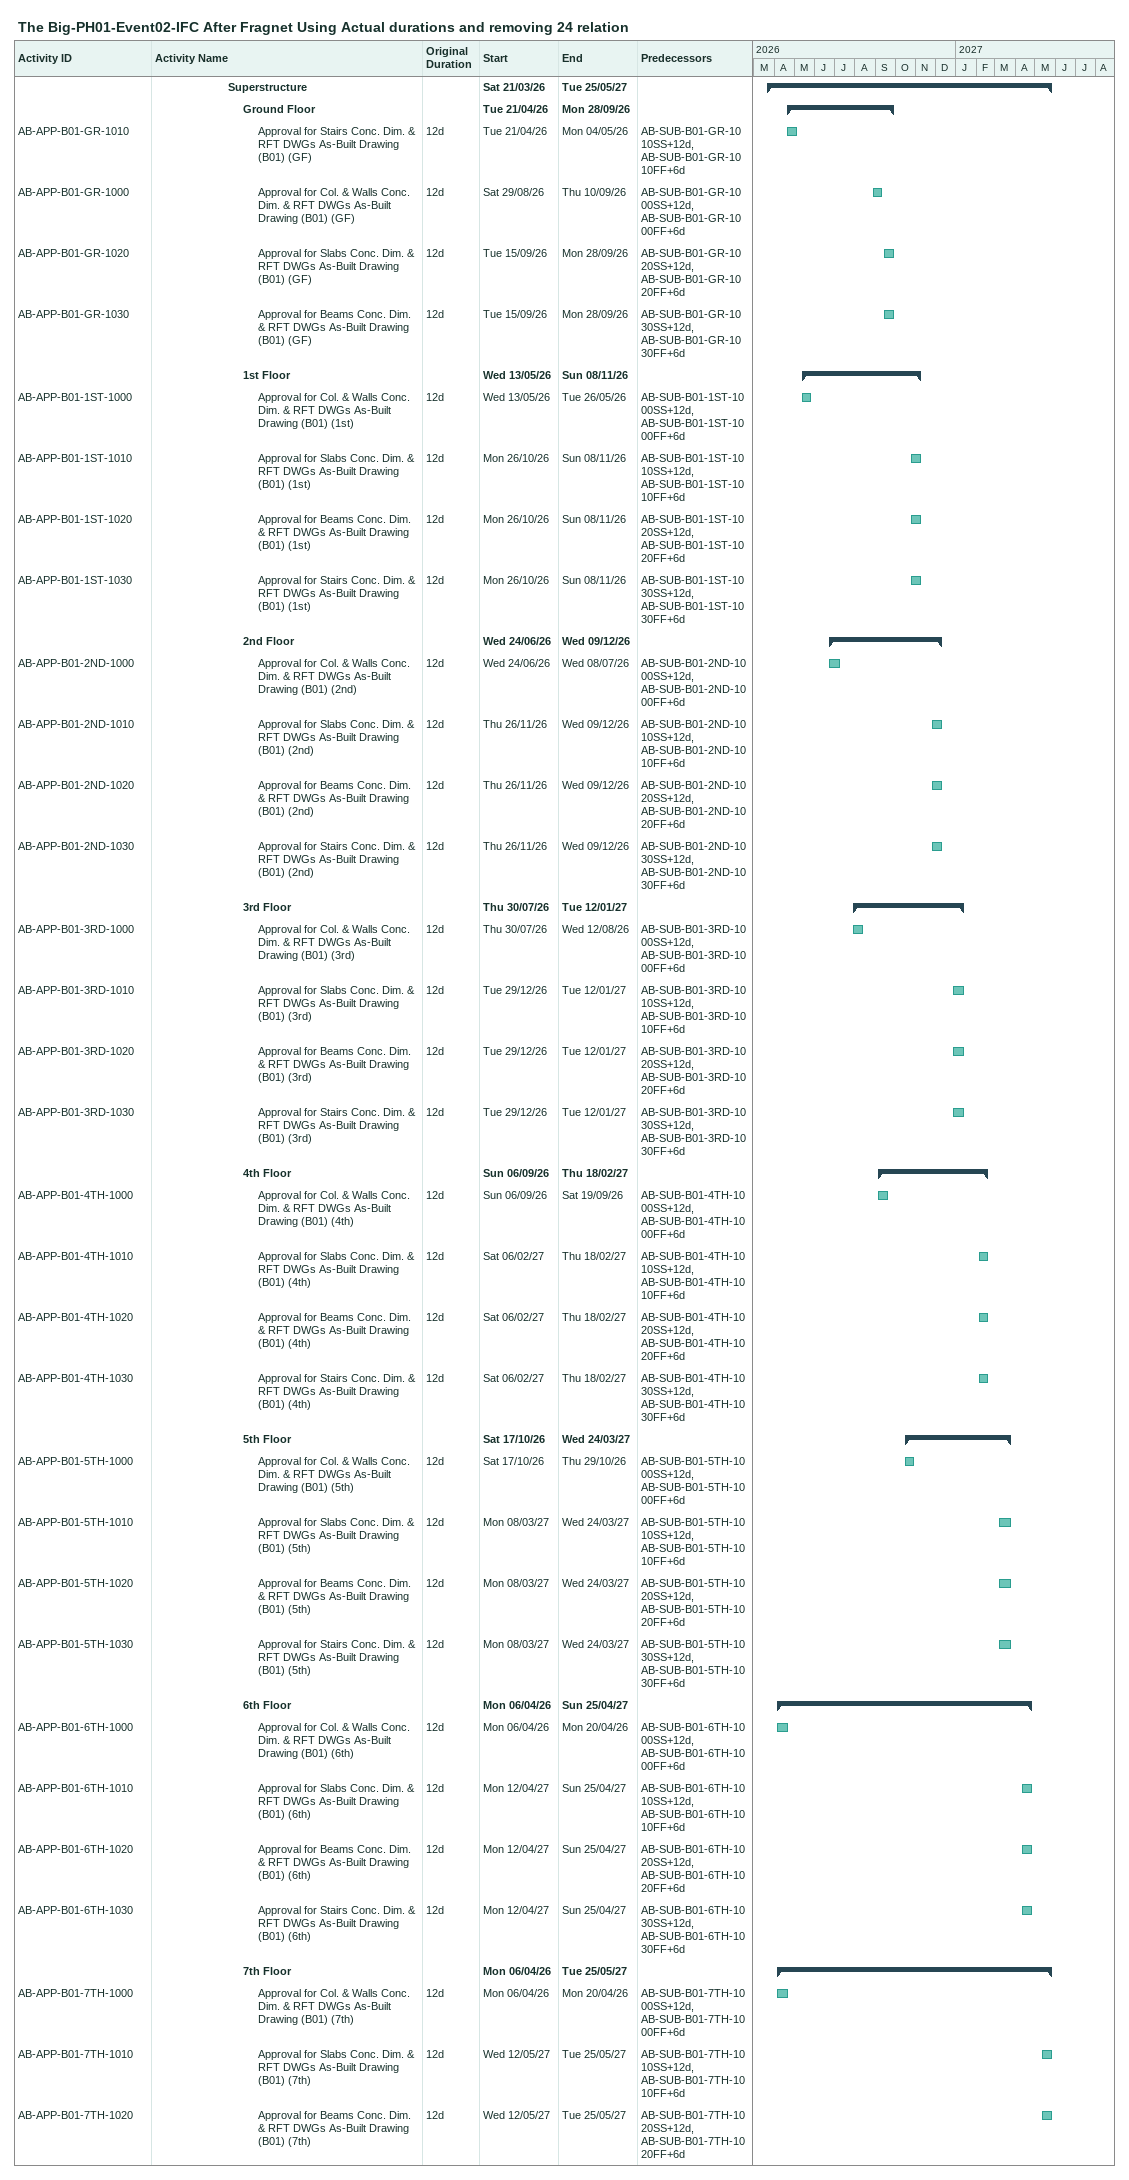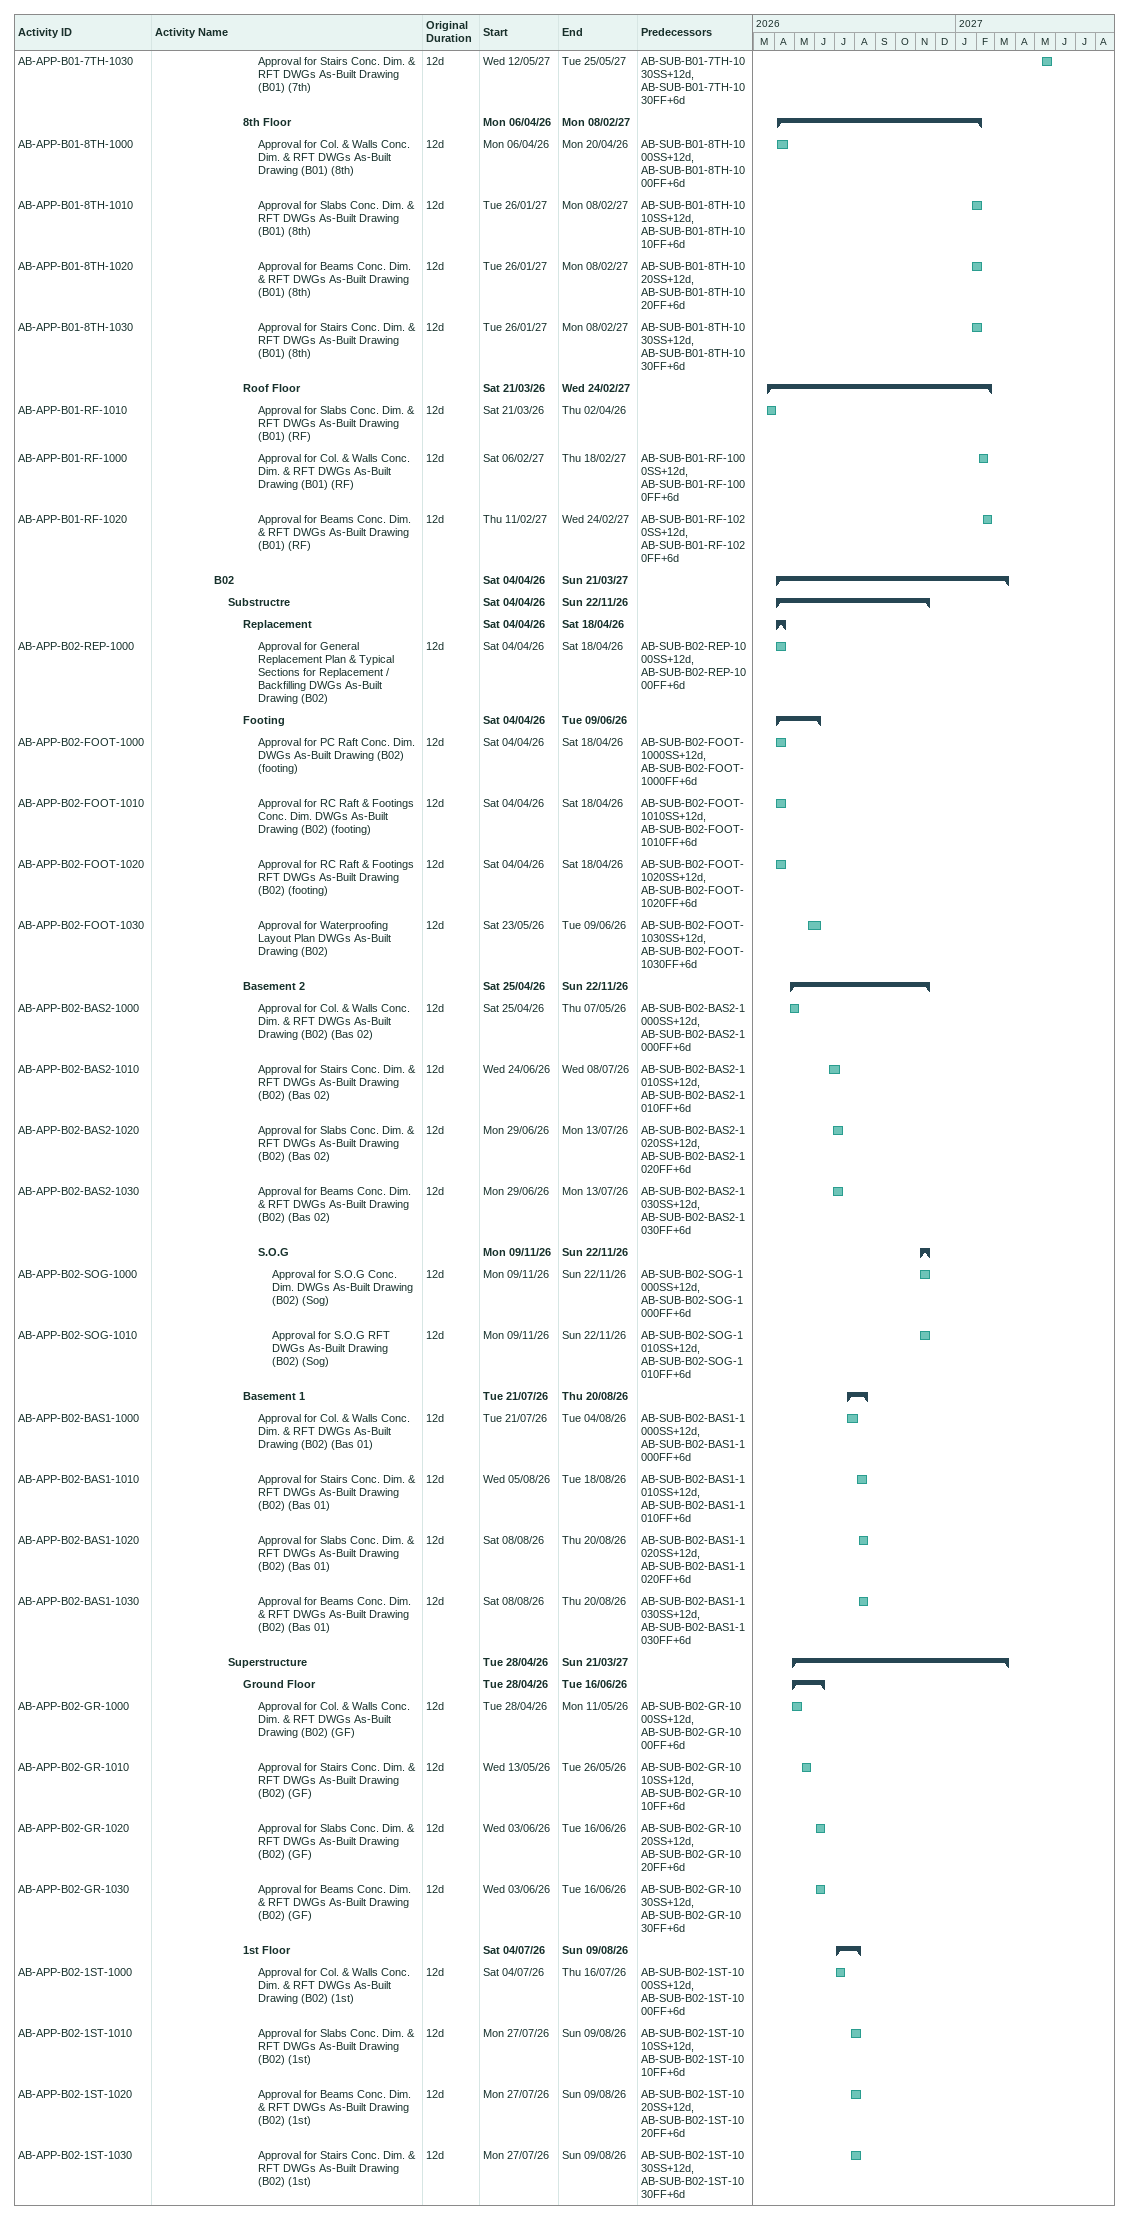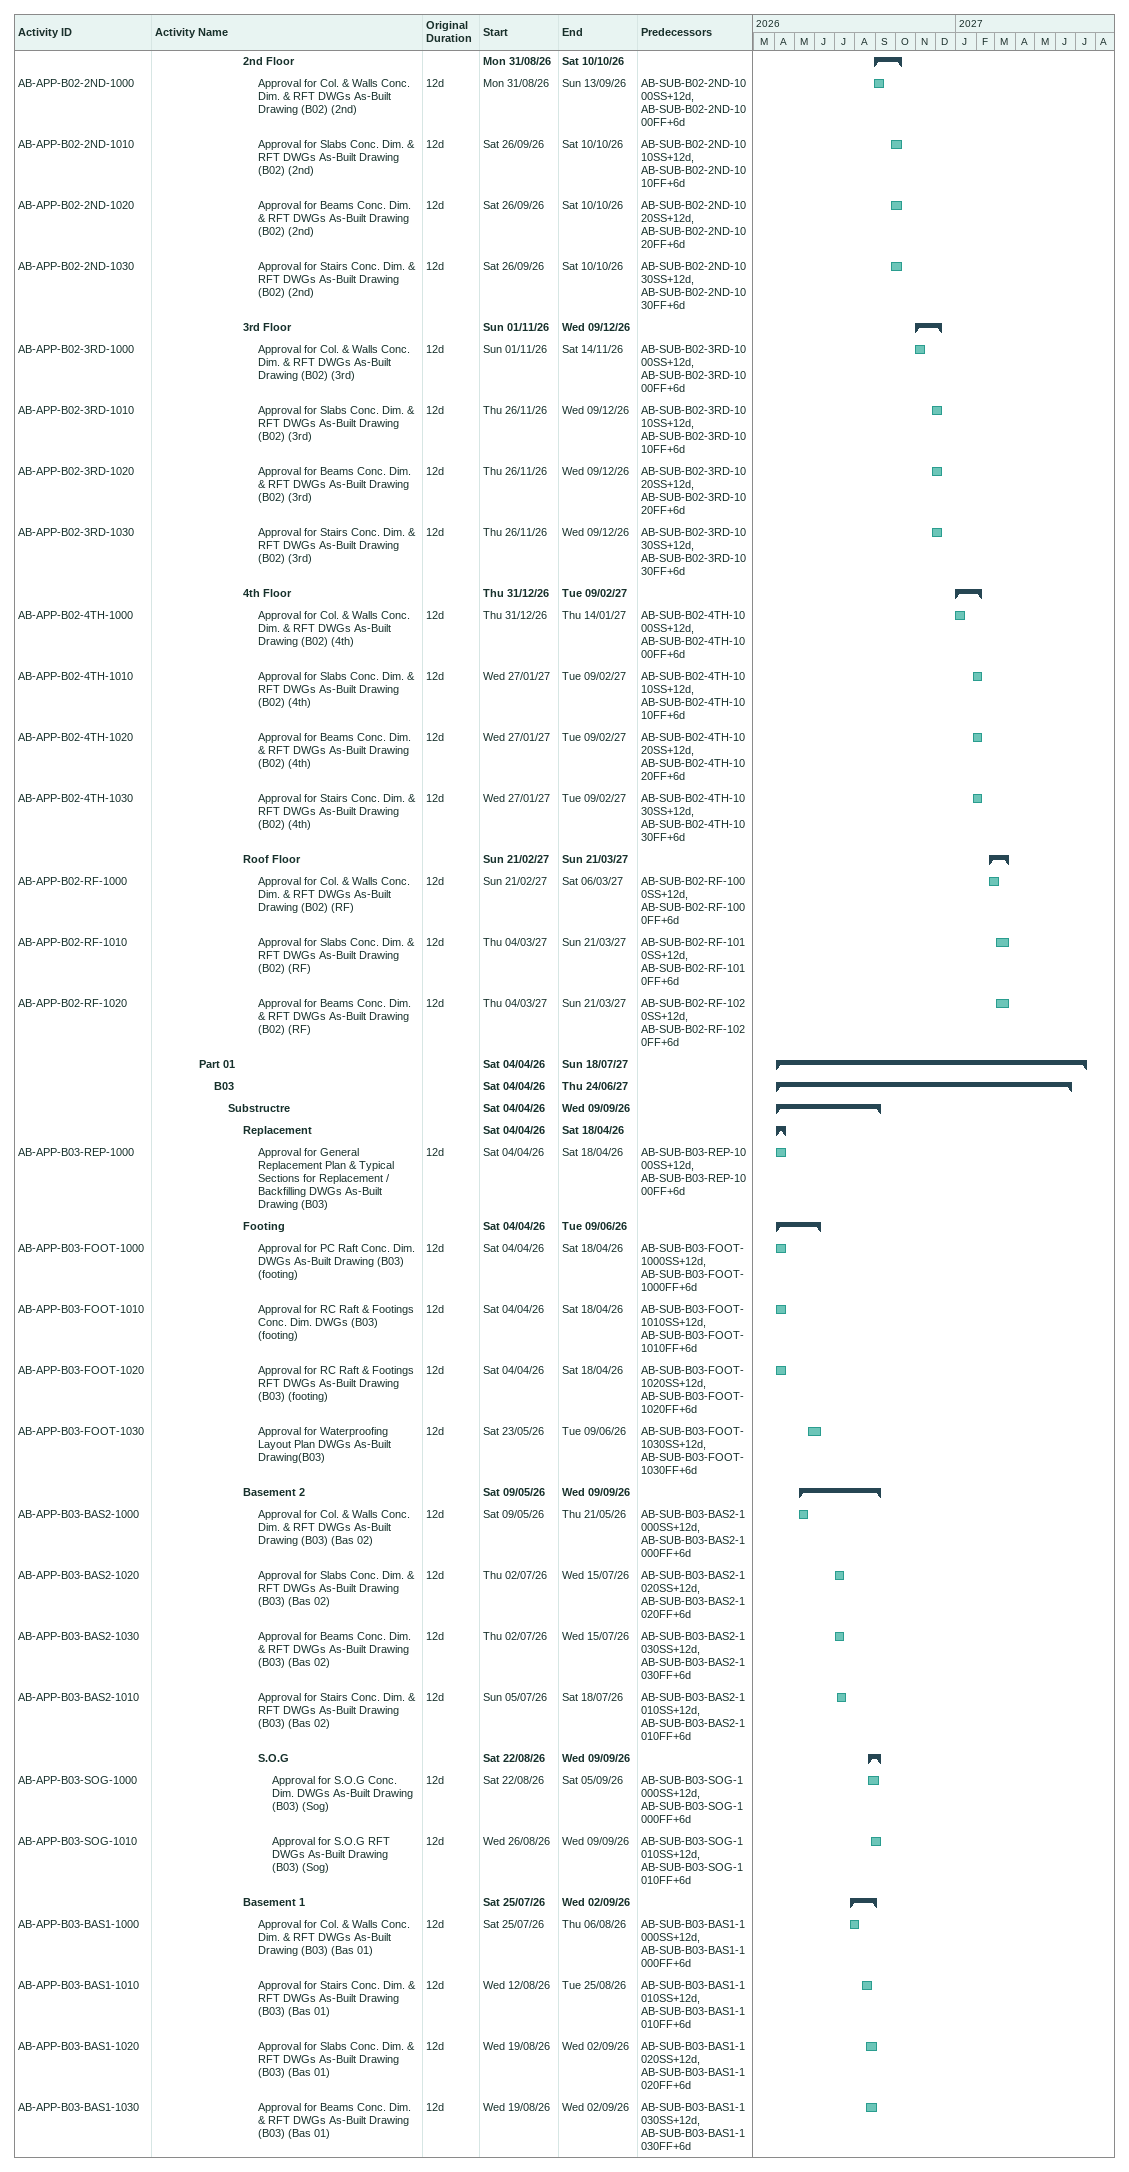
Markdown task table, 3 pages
The Big-PH01-Event02-IFC After Fragnet Using Actual durations and removing 24 relation

| ID | Level | Task | Original duration | Start | Finish | Predecessors |
|---|---|---|---|---|---|---|
|  | 6 | **Superstructure** |  | 2026-03-21 | 2027-05-25 |  |
|  | 7 | **Ground Floor** |  | 2026-04-21 | 2026-09-28 |  |
| AB-APP-B01-GR-1010 | 8 | Approval for Stairs Conc. Dim. & RFT DWGs As-Built Drawing (B01) (GF) | 12d | 2026-04-21 | 2026-05-04 | AB-SUB-B01-GR-1010SS+12d, AB-SUB-B01-GR-1010FF+6d |
| AB-APP-B01-GR-1000 | 8 | Approval for Col. & Walls Conc. Dim. & RFT DWGs As-Built Drawing (B01) (GF) | 12d | 2026-08-29 | 2026-09-10 | AB-SUB-B01-GR-1000SS+12d, AB-SUB-B01-GR-1000FF+6d |
| AB-APP-B01-GR-1020 | 8 | Approval for Slabs Conc. Dim. & RFT DWGs As-Built Drawing (B01) (GF) | 12d | 2026-09-15 | 2026-09-28 | AB-SUB-B01-GR-1020SS+12d, AB-SUB-B01-GR-1020FF+6d |
| AB-APP-B01-GR-1030 | 8 | Approval for Beams Conc. Dim. & RFT DWGs As-Built Drawing (B01) (GF) | 12d | 2026-09-15 | 2026-09-28 | AB-SUB-B01-GR-1030SS+12d, AB-SUB-B01-GR-1030FF+6d |
|  | 7 | **1st Floor** |  | 2026-05-13 | 2026-11-08 |  |
| AB-APP-B01-1ST-1000 | 8 | Approval for Col. & Walls Conc. Dim. & RFT DWGs As-Built Drawing (B01) (1st) | 12d | 2026-05-13 | 2026-05-26 | AB-SUB-B01-1ST-1000SS+12d, AB-SUB-B01-1ST-1000FF+6d |
| AB-APP-B01-1ST-1010 | 8 | Approval for Slabs Conc. Dim. & RFT DWGs As-Built Drawing (B01) (1st) | 12d | 2026-10-26 | 2026-11-08 | AB-SUB-B01-1ST-1010SS+12d, AB-SUB-B01-1ST-1010FF+6d |
| AB-APP-B01-1ST-1020 | 8 | Approval for Beams Conc. Dim. & RFT DWGs As-Built Drawing (B01) (1st) | 12d | 2026-10-26 | 2026-11-08 | AB-SUB-B01-1ST-1020SS+12d, AB-SUB-B01-1ST-1020FF+6d |
| AB-APP-B01-1ST-1030 | 8 | Approval for Stairs Conc. Dim. & RFT DWGs As-Built Drawing (B01) (1st) | 12d | 2026-10-26 | 2026-11-08 | AB-SUB-B01-1ST-1030SS+12d, AB-SUB-B01-1ST-1030FF+6d |
|  | 7 | **2nd Floor** |  | 2026-06-24 | 2026-12-09 |  |
| AB-APP-B01-2ND-1000 | 8 | Approval for Col. & Walls Conc. Dim. & RFT DWGs As-Built Drawing (B01) (2nd) | 12d | 2026-06-24 | 2026-07-08 | AB-SUB-B01-2ND-1000SS+12d, AB-SUB-B01-2ND-1000FF+6d |
| AB-APP-B01-2ND-1010 | 8 | Approval for Slabs Conc. Dim. & RFT DWGs As-Built Drawing (B01) (2nd) | 12d | 2026-11-26 | 2026-12-09 | AB-SUB-B01-2ND-1010SS+12d, AB-SUB-B01-2ND-1010FF+6d |
| AB-APP-B01-2ND-1020 | 8 | Approval for Beams Conc. Dim. & RFT DWGs As-Built Drawing (B01) (2nd) | 12d | 2026-11-26 | 2026-12-09 | AB-SUB-B01-2ND-1020SS+12d, AB-SUB-B01-2ND-1020FF+6d |
| AB-APP-B01-2ND-1030 | 8 | Approval for Stairs Conc. Dim. & RFT DWGs As-Built Drawing (B01) (2nd) | 12d | 2026-11-26 | 2026-12-09 | AB-SUB-B01-2ND-1030SS+12d, AB-SUB-B01-2ND-1030FF+6d |
|  | 7 | **3rd Floor** |  | 2026-07-30 | 2027-01-12 |  |
| AB-APP-B01-3RD-1000 | 8 | Approval for Col. & Walls Conc. Dim. & RFT DWGs As-Built Drawing (B01) (3rd) | 12d | 2026-07-30 | 2026-08-12 | AB-SUB-B01-3RD-1000SS+12d, AB-SUB-B01-3RD-1000FF+6d |
| AB-APP-B01-3RD-1010 | 8 | Approval for Slabs Conc. Dim. & RFT DWGs As-Built Drawing (B01) (3rd) | 12d | 2026-12-29 | 2027-01-12 | AB-SUB-B01-3RD-1010SS+12d, AB-SUB-B01-3RD-1010FF+6d |
| AB-APP-B01-3RD-1020 | 8 | Approval for Beams Conc. Dim. & RFT DWGs As-Built Drawing (B01) (3rd) | 12d | 2026-12-29 | 2027-01-12 | AB-SUB-B01-3RD-1020SS+12d, AB-SUB-B01-3RD-1020FF+6d |
| AB-APP-B01-3RD-1030 | 8 | Approval for Stairs Conc. Dim. & RFT DWGs As-Built Drawing (B01) (3rd) | 12d | 2026-12-29 | 2027-01-12 | AB-SUB-B01-3RD-1030SS+12d, AB-SUB-B01-3RD-1030FF+6d |
|  | 7 | **4th Floor** |  | 2026-09-06 | 2027-02-18 |  |
| AB-APP-B01-4TH-1000 | 8 | Approval for Col. & Walls Conc. Dim. & RFT DWGs As-Built Drawing (B01) (4th) | 12d | 2026-09-06 | 2026-09-19 | AB-SUB-B01-4TH-1000SS+12d, AB-SUB-B01-4TH-1000FF+6d |
| AB-APP-B01-4TH-1010 | 8 | Approval for Slabs Conc. Dim. & RFT DWGs As-Built Drawing (B01) (4th) | 12d | 2027-02-06 | 2027-02-18 | AB-SUB-B01-4TH-1010SS+12d, AB-SUB-B01-4TH-1010FF+6d |
| AB-APP-B01-4TH-1020 | 8 | Approval for Beams Conc. Dim. & RFT DWGs As-Built Drawing (B01) (4th) | 12d | 2027-02-06 | 2027-02-18 | AB-SUB-B01-4TH-1020SS+12d, AB-SUB-B01-4TH-1020FF+6d |
| AB-APP-B01-4TH-1030 | 8 | Approval for Stairs Conc. Dim. & RFT DWGs As-Built Drawing (B01) (4th) | 12d | 2027-02-06 | 2027-02-18 | AB-SUB-B01-4TH-1030SS+12d, AB-SUB-B01-4TH-1030FF+6d |
|  | 7 | **5th Floor** |  | 2026-10-17 | 2027-03-24 |  |
| AB-APP-B01-5TH-1000 | 8 | Approval for Col. & Walls Conc. Dim. & RFT DWGs As-Built Drawing (B01) (5th) | 12d | 2026-10-17 | 2026-10-29 | AB-SUB-B01-5TH-1000SS+12d, AB-SUB-B01-5TH-1000FF+6d |
| AB-APP-B01-5TH-1010 | 8 | Approval for Slabs Conc. Dim. & RFT DWGs As-Built Drawing (B01) (5th) | 12d | 2027-03-08 | 2027-03-24 | AB-SUB-B01-5TH-1010SS+12d, AB-SUB-B01-5TH-1010FF+6d |
| AB-APP-B01-5TH-1020 | 8 | Approval for Beams Conc. Dim. & RFT DWGs As-Built Drawing (B01) (5th) | 12d | 2027-03-08 | 2027-03-24 | AB-SUB-B01-5TH-1020SS+12d, AB-SUB-B01-5TH-1020FF+6d |
| AB-APP-B01-5TH-1030 | 8 | Approval for Stairs Conc. Dim. & RFT DWGs As-Built Drawing (B01) (5th) | 12d | 2027-03-08 | 2027-03-24 | AB-SUB-B01-5TH-1030SS+12d, AB-SUB-B01-5TH-1030FF+6d |
|  | 7 | **6th Floor** |  | 2026-04-06 | 2027-04-25 |  |
| AB-APP-B01-6TH-1000 | 8 | Approval for Col. & Walls Conc. Dim. & RFT DWGs As-Built Drawing (B01) (6th) | 12d | 2026-04-06 | 2026-04-20 | AB-SUB-B01-6TH-1000SS+12d, AB-SUB-B01-6TH-1000FF+6d |
| AB-APP-B01-6TH-1010 | 8 | Approval for Slabs Conc. Dim. & RFT DWGs As-Built Drawing (B01) (6th) | 12d | 2027-04-12 | 2027-04-25 | AB-SUB-B01-6TH-1010SS+12d, AB-SUB-B01-6TH-1010FF+6d |
| AB-APP-B01-6TH-1020 | 8 | Approval for Beams Conc. Dim. & RFT DWGs As-Built Drawing (B01) (6th) | 12d | 2027-04-12 | 2027-04-25 | AB-SUB-B01-6TH-1020SS+12d, AB-SUB-B01-6TH-1020FF+6d |
| AB-APP-B01-6TH-1030 | 8 | Approval for Stairs Conc. Dim. & RFT DWGs As-Built Drawing (B01) (6th) | 12d | 2027-04-12 | 2027-04-25 | AB-SUB-B01-6TH-1030SS+12d, AB-SUB-B01-6TH-1030FF+6d |
|  | 7 | **7th Floor** |  | 2026-04-06 | 2027-05-25 |  |
| AB-APP-B01-7TH-1000 | 8 | Approval for Col. & Walls Conc. Dim. & RFT DWGs As-Built Drawing (B01) (7th) | 12d | 2026-04-06 | 2026-04-20 | AB-SUB-B01-7TH-1000SS+12d, AB-SUB-B01-7TH-1000FF+6d |
| AB-APP-B01-7TH-1010 | 8 | Approval for Slabs Conc. Dim. & RFT DWGs As-Built Drawing (B01) (7th) | 12d | 2027-05-12 | 2027-05-25 | AB-SUB-B01-7TH-1010SS+12d, AB-SUB-B01-7TH-1010FF+6d |
| AB-APP-B01-7TH-1020 | 8 | Approval for Beams Conc. Dim. & RFT DWGs As-Built Drawing (B01) (7th) | 12d | 2027-05-12 | 2027-05-25 | AB-SUB-B01-7TH-1020SS+12d, AB-SUB-B01-7TH-1020FF+6d |
| AB-APP-B01-7TH-1030 | 8 | Approval for Stairs Conc. Dim. & RFT DWGs As-Built Drawing (B01) (7th) | 12d | 2027-05-12 | 2027-05-25 | AB-SUB-B01-7TH-1030SS+12d, AB-SUB-B01-7TH-1030FF+6d |
|  | 7 | **8th Floor** |  | 2026-04-06 | 2027-02-08 |  |
| AB-APP-B01-8TH-1000 | 8 | Approval for Col. & Walls Conc. Dim. & RFT DWGs As-Built Drawing (B01) (8th) | 12d | 2026-04-06 | 2026-04-20 | AB-SUB-B01-8TH-1000SS+12d, AB-SUB-B01-8TH-1000FF+6d |
| AB-APP-B01-8TH-1010 | 8 | Approval for Slabs Conc. Dim. & RFT DWGs As-Built Drawing (B01) (8th) | 12d | 2027-01-26 | 2027-02-08 | AB-SUB-B01-8TH-1010SS+12d, AB-SUB-B01-8TH-1010FF+6d |
| AB-APP-B01-8TH-1020 | 8 | Approval for Beams Conc. Dim. & RFT DWGs As-Built Drawing (B01) (8th) | 12d | 2027-01-26 | 2027-02-08 | AB-SUB-B01-8TH-1020SS+12d, AB-SUB-B01-8TH-1020FF+6d |
| AB-APP-B01-8TH-1030 | 8 | Approval for Stairs Conc. Dim. & RFT DWGs As-Built Drawing (B01) (8th) | 12d | 2027-01-26 | 2027-02-08 | AB-SUB-B01-8TH-1030SS+12d, AB-SUB-B01-8TH-1030FF+6d |
|  | 7 | **Roof Floor** |  | 2026-03-21 | 2027-02-24 |  |
| AB-APP-B01-RF-1010 | 8 | Approval for Slabs Conc. Dim. & RFT DWGs As-Built Drawing (B01) (RF) | 12d | 2026-03-21 | 2026-04-02 |  |
| AB-APP-B01-RF-1000 | 8 | Approval for Col. & Walls Conc. Dim. & RFT DWGs As-Built Drawing (B01) (RF) | 12d | 2027-02-06 | 2027-02-18 | AB-SUB-B01-RF-1000SS+12d, AB-SUB-B01-RF-1000FF+6d |
| AB-APP-B01-RF-1020 | 8 | Approval for Beams Conc. Dim. & RFT DWGs As-Built Drawing (B01) (RF) | 12d | 2027-02-11 | 2027-02-24 | AB-SUB-B01-RF-1020SS+12d, AB-SUB-B01-RF-1020FF+6d |
|  | 5 | **B02** |  | 2026-04-04 | 2027-03-21 |  |
|  | 6 | **Substructre** |  | 2026-04-04 | 2026-11-22 |  |
|  | 7 | **Replacement** |  | 2026-04-04 | 2026-04-18 |  |
| AB-APP-B02-REP-1000 | 8 | Approval for General Replacement Plan & Typical Sections for Replacement / Backfilling DWGs As-Built Drawing (B02) | 12d | 2026-04-04 | 2026-04-18 | AB-SUB-B02-REP-1000SS+12d, AB-SUB-B02-REP-1000FF+6d |
|  | 7 | **Footing** |  | 2026-04-04 | 2026-06-09 |  |
| AB-APP-B02-FOOT-1000 | 8 | Approval for PC Raft Conc. Dim. DWGs As-Built Drawing (B02) (footing) | 12d | 2026-04-04 | 2026-04-18 | AB-SUB-B02-FOOT-1000SS+12d, AB-SUB-B02-FOOT-1000FF+6d |
| AB-APP-B02-FOOT-1010 | 8 | Approval for RC Raft & Footings Conc. Dim. DWGs As-Built Drawing (B02) (footing) | 12d | 2026-04-04 | 2026-04-18 | AB-SUB-B02-FOOT-1010SS+12d, AB-SUB-B02-FOOT-1010FF+6d |
| AB-APP-B02-FOOT-1020 | 8 | Approval for RC Raft & Footings RFT DWGs As-Built Drawing (B02) (footing) | 12d | 2026-04-04 | 2026-04-18 | AB-SUB-B02-FOOT-1020SS+12d, AB-SUB-B02-FOOT-1020FF+6d |
| AB-APP-B02-FOOT-1030 | 8 | Approval for Waterproofing Layout Plan DWGs As-Built Drawing (B02) | 12d | 2026-05-23 | 2026-06-09 | AB-SUB-B02-FOOT-1030SS+12d, AB-SUB-B02-FOOT-1030FF+6d |
|  | 7 | **Basement 2** |  | 2026-04-25 | 2026-11-22 |  |
| AB-APP-B02-BAS2-1000 | 8 | Approval for Col. & Walls Conc. Dim. & RFT DWGs As-Built Drawing (B02) (Bas 02) | 12d | 2026-04-25 | 2026-05-07 | AB-SUB-B02-BAS2-1000SS+12d, AB-SUB-B02-BAS2-1000FF+6d |
| AB-APP-B02-BAS2-1010 | 8 | Approval for Stairs Conc. Dim. & RFT DWGs As-Built Drawing (B02) (Bas 02) | 12d | 2026-06-24 | 2026-07-08 | AB-SUB-B02-BAS2-1010SS+12d, AB-SUB-B02-BAS2-1010FF+6d |
| AB-APP-B02-BAS2-1020 | 8 | Approval for Slabs Conc. Dim. & RFT DWGs As-Built Drawing (B02) (Bas 02) | 12d | 2026-06-29 | 2026-07-13 | AB-SUB-B02-BAS2-1020SS+12d, AB-SUB-B02-BAS2-1020FF+6d |
| AB-APP-B02-BAS2-1030 | 8 | Approval for Beams Conc. Dim. & RFT DWGs As-Built Drawing (B02) (Bas 02) | 12d | 2026-06-29 | 2026-07-13 | AB-SUB-B02-BAS2-1030SS+12d, AB-SUB-B02-BAS2-1030FF+6d |
|  | 8 | **S.O.G** |  | 2026-11-09 | 2026-11-22 |  |
| AB-APP-B02-SOG-1000 | 9 | Approval for S.O.G Conc. Dim. DWGs As-Built Drawing (B02) (Sog) | 12d | 2026-11-09 | 2026-11-22 | AB-SUB-B02-SOG-1000SS+12d, AB-SUB-B02-SOG-1000FF+6d |
| AB-APP-B02-SOG-1010 | 9 | Approval for S.O.G RFT DWGs As-Built Drawing (B02) (Sog) | 12d | 2026-11-09 | 2026-11-22 | AB-SUB-B02-SOG-1010SS+12d, AB-SUB-B02-SOG-1010FF+6d |
|  | 7 | **Basement 1** |  | 2026-07-21 | 2026-08-20 |  |
| AB-APP-B02-BAS1-1000 | 8 | Approval for Col. & Walls Conc. Dim. & RFT DWGs As-Built Drawing (B02) (Bas 01) | 12d | 2026-07-21 | 2026-08-04 | AB-SUB-B02-BAS1-1000SS+12d, AB-SUB-B02-BAS1-1000FF+6d |
| AB-APP-B02-BAS1-1010 | 8 | Approval for Stairs Conc. Dim. & RFT DWGs As-Built Drawing (B02) (Bas 01) | 12d | 2026-08-05 | 2026-08-18 | AB-SUB-B02-BAS1-1010SS+12d, AB-SUB-B02-BAS1-1010FF+6d |
| AB-APP-B02-BAS1-1020 | 8 | Approval for Slabs Conc. Dim. & RFT DWGs As-Built Drawing (B02) (Bas 01) | 12d | 2026-08-08 | 2026-08-20 | AB-SUB-B02-BAS1-1020SS+12d, AB-SUB-B02-BAS1-1020FF+6d |
| AB-APP-B02-BAS1-1030 | 8 | Approval for Beams Conc. Dim. & RFT DWGs As-Built Drawing (B02) (Bas 01) | 12d | 2026-08-08 | 2026-08-20 | AB-SUB-B02-BAS1-1030SS+12d, AB-SUB-B02-BAS1-1030FF+6d |
|  | 6 | **Superstructure** |  | 2026-04-28 | 2027-03-21 |  |
|  | 7 | **Ground Floor** |  | 2026-04-28 | 2026-06-16 |  |
| AB-APP-B02-GR-1000 | 8 | Approval for Col. & Walls Conc. Dim. & RFT DWGs As-Built Drawing (B02) (GF) | 12d | 2026-04-28 | 2026-05-11 | AB-SUB-B02-GR-1000SS+12d, AB-SUB-B02-GR-1000FF+6d |
| AB-APP-B02-GR-1010 | 8 | Approval for Stairs Conc. Dim. & RFT DWGs As-Built Drawing (B02) (GF) | 12d | 2026-05-13 | 2026-05-26 | AB-SUB-B02-GR-1010SS+12d, AB-SUB-B02-GR-1010FF+6d |
| AB-APP-B02-GR-1020 | 8 | Approval for Slabs Conc. Dim. & RFT DWGs As-Built Drawing (B02) (GF) | 12d | 2026-06-03 | 2026-06-16 | AB-SUB-B02-GR-1020SS+12d, AB-SUB-B02-GR-1020FF+6d |
| AB-APP-B02-GR-1030 | 8 | Approval for Beams Conc. Dim. & RFT DWGs As-Built Drawing (B02) (GF) | 12d | 2026-06-03 | 2026-06-16 | AB-SUB-B02-GR-1030SS+12d, AB-SUB-B02-GR-1030FF+6d |
|  | 7 | **1st Floor** |  | 2026-07-04 | 2026-08-09 |  |
| AB-APP-B02-1ST-1000 | 8 | Approval for Col. & Walls Conc. Dim. & RFT DWGs As-Built Drawing (B02) (1st) | 12d | 2026-07-04 | 2026-07-16 | AB-SUB-B02-1ST-1000SS+12d, AB-SUB-B02-1ST-1000FF+6d |
| AB-APP-B02-1ST-1010 | 8 | Approval for Slabs Conc. Dim. & RFT DWGs As-Built Drawing (B02) (1st) | 12d | 2026-07-27 | 2026-08-09 | AB-SUB-B02-1ST-1010SS+12d, AB-SUB-B02-1ST-1010FF+6d |
| AB-APP-B02-1ST-1020 | 8 | Approval for Beams Conc. Dim. & RFT DWGs As-Built Drawing (B02) (1st) | 12d | 2026-07-27 | 2026-08-09 | AB-SUB-B02-1ST-1020SS+12d, AB-SUB-B02-1ST-1020FF+6d |
| AB-APP-B02-1ST-1030 | 8 | Approval for Stairs Conc. Dim. & RFT DWGs As-Built Drawing (B02) (1st) | 12d | 2026-07-27 | 2026-08-09 | AB-SUB-B02-1ST-1030SS+12d, AB-SUB-B02-1ST-1030FF+6d |
|  | 7 | **2nd Floor** |  | 2026-08-31 | 2026-10-10 |  |
| AB-APP-B02-2ND-1000 | 8 | Approval for Col. & Walls Conc. Dim. & RFT DWGs As-Built Drawing (B02) (2nd) | 12d | 2026-08-31 | 2026-09-13 | AB-SUB-B02-2ND-1000SS+12d, AB-SUB-B02-2ND-1000FF+6d |
| AB-APP-B02-2ND-1010 | 8 | Approval for Slabs Conc. Dim. & RFT DWGs As-Built Drawing (B02) (2nd) | 12d | 2026-09-26 | 2026-10-10 | AB-SUB-B02-2ND-1010SS+12d, AB-SUB-B02-2ND-1010FF+6d |
| AB-APP-B02-2ND-1020 | 8 | Approval for Beams Conc. Dim. & RFT DWGs As-Built Drawing (B02) (2nd) | 12d | 2026-09-26 | 2026-10-10 | AB-SUB-B02-2ND-1020SS+12d, AB-SUB-B02-2ND-1020FF+6d |
| AB-APP-B02-2ND-1030 | 8 | Approval for Stairs Conc. Dim. & RFT DWGs As-Built Drawing (B02) (2nd) | 12d | 2026-09-26 | 2026-10-10 | AB-SUB-B02-2ND-1030SS+12d, AB-SUB-B02-2ND-1030FF+6d |
|  | 7 | **3rd Floor** |  | 2026-11-01 | 2026-12-09 |  |
| AB-APP-B02-3RD-1000 | 8 | Approval for Col. & Walls Conc. Dim. & RFT DWGs As-Built Drawing (B02) (3rd) | 12d | 2026-11-01 | 2026-11-14 | AB-SUB-B02-3RD-1000SS+12d, AB-SUB-B02-3RD-1000FF+6d |
| AB-APP-B02-3RD-1010 | 8 | Approval for Slabs Conc. Dim. & RFT DWGs As-Built Drawing (B02) (3rd) | 12d | 2026-11-26 | 2026-12-09 | AB-SUB-B02-3RD-1010SS+12d, AB-SUB-B02-3RD-1010FF+6d |
| AB-APP-B02-3RD-1020 | 8 | Approval for Beams Conc. Dim. & RFT DWGs As-Built Drawing (B02) (3rd) | 12d | 2026-11-26 | 2026-12-09 | AB-SUB-B02-3RD-1020SS+12d, AB-SUB-B02-3RD-1020FF+6d |
| AB-APP-B02-3RD-1030 | 8 | Approval for Stairs Conc. Dim. & RFT DWGs As-Built Drawing (B02) (3rd) | 12d | 2026-11-26 | 2026-12-09 | AB-SUB-B02-3RD-1030SS+12d, AB-SUB-B02-3RD-1030FF+6d |
|  | 7 | **4th Floor** |  | 2026-12-31 | 2027-02-09 |  |
| AB-APP-B02-4TH-1000 | 8 | Approval for Col. & Walls Conc. Dim. & RFT DWGs As-Built Drawing (B02) (4th) | 12d | 2026-12-31 | 2027-01-14 | AB-SUB-B02-4TH-1000SS+12d, AB-SUB-B02-4TH-1000FF+6d |
| AB-APP-B02-4TH-1010 | 8 | Approval for Slabs Conc. Dim. & RFT DWGs As-Built Drawing (B02) (4th) | 12d | 2027-01-27 | 2027-02-09 | AB-SUB-B02-4TH-1010SS+12d, AB-SUB-B02-4TH-1010FF+6d |
| AB-APP-B02-4TH-1020 | 8 | Approval for Beams Conc. Dim. & RFT DWGs As-Built Drawing (B02) (4th) | 12d | 2027-01-27 | 2027-02-09 | AB-SUB-B02-4TH-1020SS+12d, AB-SUB-B02-4TH-1020FF+6d |
| AB-APP-B02-4TH-1030 | 8 | Approval for Stairs Conc. Dim. & RFT DWGs As-Built Drawing (B02) (4th) | 12d | 2027-01-27 | 2027-02-09 | AB-SUB-B02-4TH-1030SS+12d, AB-SUB-B02-4TH-1030FF+6d |
|  | 7 | **Roof Floor** |  | 2027-02-21 | 2027-03-21 |  |
| AB-APP-B02-RF-1000 | 8 | Approval for Col. & Walls Conc. Dim. & RFT DWGs As-Built Drawing (B02) (RF) | 12d | 2027-02-21 | 2027-03-06 | AB-SUB-B02-RF-1000SS+12d, AB-SUB-B02-RF-1000FF+6d |
| AB-APP-B02-RF-1010 | 8 | Approval for Slabs Conc. Dim. & RFT DWGs As-Built Drawing (B02) (RF) | 12d | 2027-03-04 | 2027-03-21 | AB-SUB-B02-RF-1010SS+12d, AB-SUB-B02-RF-1010FF+6d |
| AB-APP-B02-RF-1020 | 8 | Approval for Beams Conc. Dim. & RFT DWGs As-Built Drawing (B02) (RF) | 12d | 2027-03-04 | 2027-03-21 | AB-SUB-B02-RF-1020SS+12d, AB-SUB-B02-RF-1020FF+6d |
|  | 4 | **Part 01** |  | 2026-04-04 | 2027-07-18 |  |
|  | 5 | **B03** |  | 2026-04-04 | 2027-06-24 |  |
|  | 6 | **Substructre** |  | 2026-04-04 | 2026-09-09 |  |
|  | 7 | **Replacement** |  | 2026-04-04 | 2026-04-18 |  |
| AB-APP-B03-REP-1000 | 8 | Approval for General Replacement Plan & Typical Sections for Replacement / Backfilling DWGs As-Built Drawing (B03) | 12d | 2026-04-04 | 2026-04-18 | AB-SUB-B03-REP-1000SS+12d, AB-SUB-B03-REP-1000FF+6d |
|  | 7 | **Footing** |  | 2026-04-04 | 2026-06-09 |  |
| AB-APP-B03-FOOT-1000 | 8 | Approval for PC Raft Conc. Dim. DWGs As-Built Drawing (B03) (footing) | 12d | 2026-04-04 | 2026-04-18 | AB-SUB-B03-FOOT-1000SS+12d, AB-SUB-B03-FOOT-1000FF+6d |
| AB-APP-B03-FOOT-1010 | 8 | Approval for RC Raft & Footings Conc. Dim. DWGs (B03) (footing) | 12d | 2026-04-04 | 2026-04-18 | AB-SUB-B03-FOOT-1010SS+12d, AB-SUB-B03-FOOT-1010FF+6d |
| AB-APP-B03-FOOT-1020 | 8 | Approval for RC Raft & Footings RFT DWGs As-Built Drawing (B03) (footing) | 12d | 2026-04-04 | 2026-04-18 | AB-SUB-B03-FOOT-1020SS+12d, AB-SUB-B03-FOOT-1020FF+6d |
| AB-APP-B03-FOOT-1030 | 8 | Approval for Waterproofing Layout Plan DWGs As-Built Drawing(B03) | 12d | 2026-05-23 | 2026-06-09 | AB-SUB-B03-FOOT-1030SS+12d, AB-SUB-B03-FOOT-1030FF+6d |
|  | 7 | **Basement 2** |  | 2026-05-09 | 2026-09-09 |  |
| AB-APP-B03-BAS2-1000 | 8 | Approval for Col. & Walls Conc. Dim. & RFT DWGs As-Built Drawing (B03) (Bas 02) | 12d | 2026-05-09 | 2026-05-21 | AB-SUB-B03-BAS2-1000SS+12d, AB-SUB-B03-BAS2-1000FF+6d |
| AB-APP-B03-BAS2-1020 | 8 | Approval for Slabs Conc. Dim. & RFT DWGs As-Built Drawing (B03) (Bas 02) | 12d | 2026-07-02 | 2026-07-15 | AB-SUB-B03-BAS2-1020SS+12d, AB-SUB-B03-BAS2-1020FF+6d |
| AB-APP-B03-BAS2-1030 | 8 | Approval for Beams Conc. Dim. & RFT DWGs As-Built Drawing (B03) (Bas 02) | 12d | 2026-07-02 | 2026-07-15 | AB-SUB-B03-BAS2-1030SS+12d, AB-SUB-B03-BAS2-1030FF+6d |
| AB-APP-B03-BAS2-1010 | 8 | Approval for Stairs Conc. Dim. & RFT DWGs As-Built Drawing (B03) (Bas 02) | 12d | 2026-07-05 | 2026-07-18 | AB-SUB-B03-BAS2-1010SS+12d, AB-SUB-B03-BAS2-1010FF+6d |
|  | 8 | **S.O.G** |  | 2026-08-22 | 2026-09-09 |  |
| AB-APP-B03-SOG-1000 | 9 | Approval for S.O.G Conc. Dim. DWGs As-Built Drawing (B03) (Sog) | 12d | 2026-08-22 | 2026-09-05 | AB-SUB-B03-SOG-1000SS+12d, AB-SUB-B03-SOG-1000FF+6d |
| AB-APP-B03-SOG-1010 | 9 | Approval for S.O.G RFT DWGs As-Built Drawing (B03) (Sog) | 12d | 2026-08-26 | 2026-09-09 | AB-SUB-B03-SOG-1010SS+12d, AB-SUB-B03-SOG-1010FF+6d |
|  | 7 | **Basement 1** |  | 2026-07-25 | 2026-09-02 |  |
| AB-APP-B03-BAS1-1000 | 8 | Approval for Col. & Walls Conc. Dim. & RFT DWGs As-Built Drawing (B03) (Bas 01) | 12d | 2026-07-25 | 2026-08-06 | AB-SUB-B03-BAS1-1000SS+12d, AB-SUB-B03-BAS1-1000FF+6d |
| AB-APP-B03-BAS1-1010 | 8 | Approval for Stairs Conc. Dim. & RFT DWGs As-Built Drawing (B03) (Bas 01) | 12d | 2026-08-12 | 2026-08-25 | AB-SUB-B03-BAS1-1010SS+12d, AB-SUB-B03-BAS1-1010FF+6d |
| AB-APP-B03-BAS1-1020 | 8 | Approval for Slabs Conc. Dim. & RFT DWGs As-Built Drawing (B03) (Bas 01) | 12d | 2026-08-19 | 2026-09-02 | AB-SUB-B03-BAS1-1020SS+12d, AB-SUB-B03-BAS1-1020FF+6d |
| AB-APP-B03-BAS1-1030 | 8 | Approval for Beams Conc. Dim. & RFT DWGs As-Built Drawing (B03) (Bas 01) | 12d | 2026-08-19 | 2026-09-02 | AB-SUB-B03-BAS1-1030SS+12d, AB-SUB-B03-BAS1-1030FF+6d |
